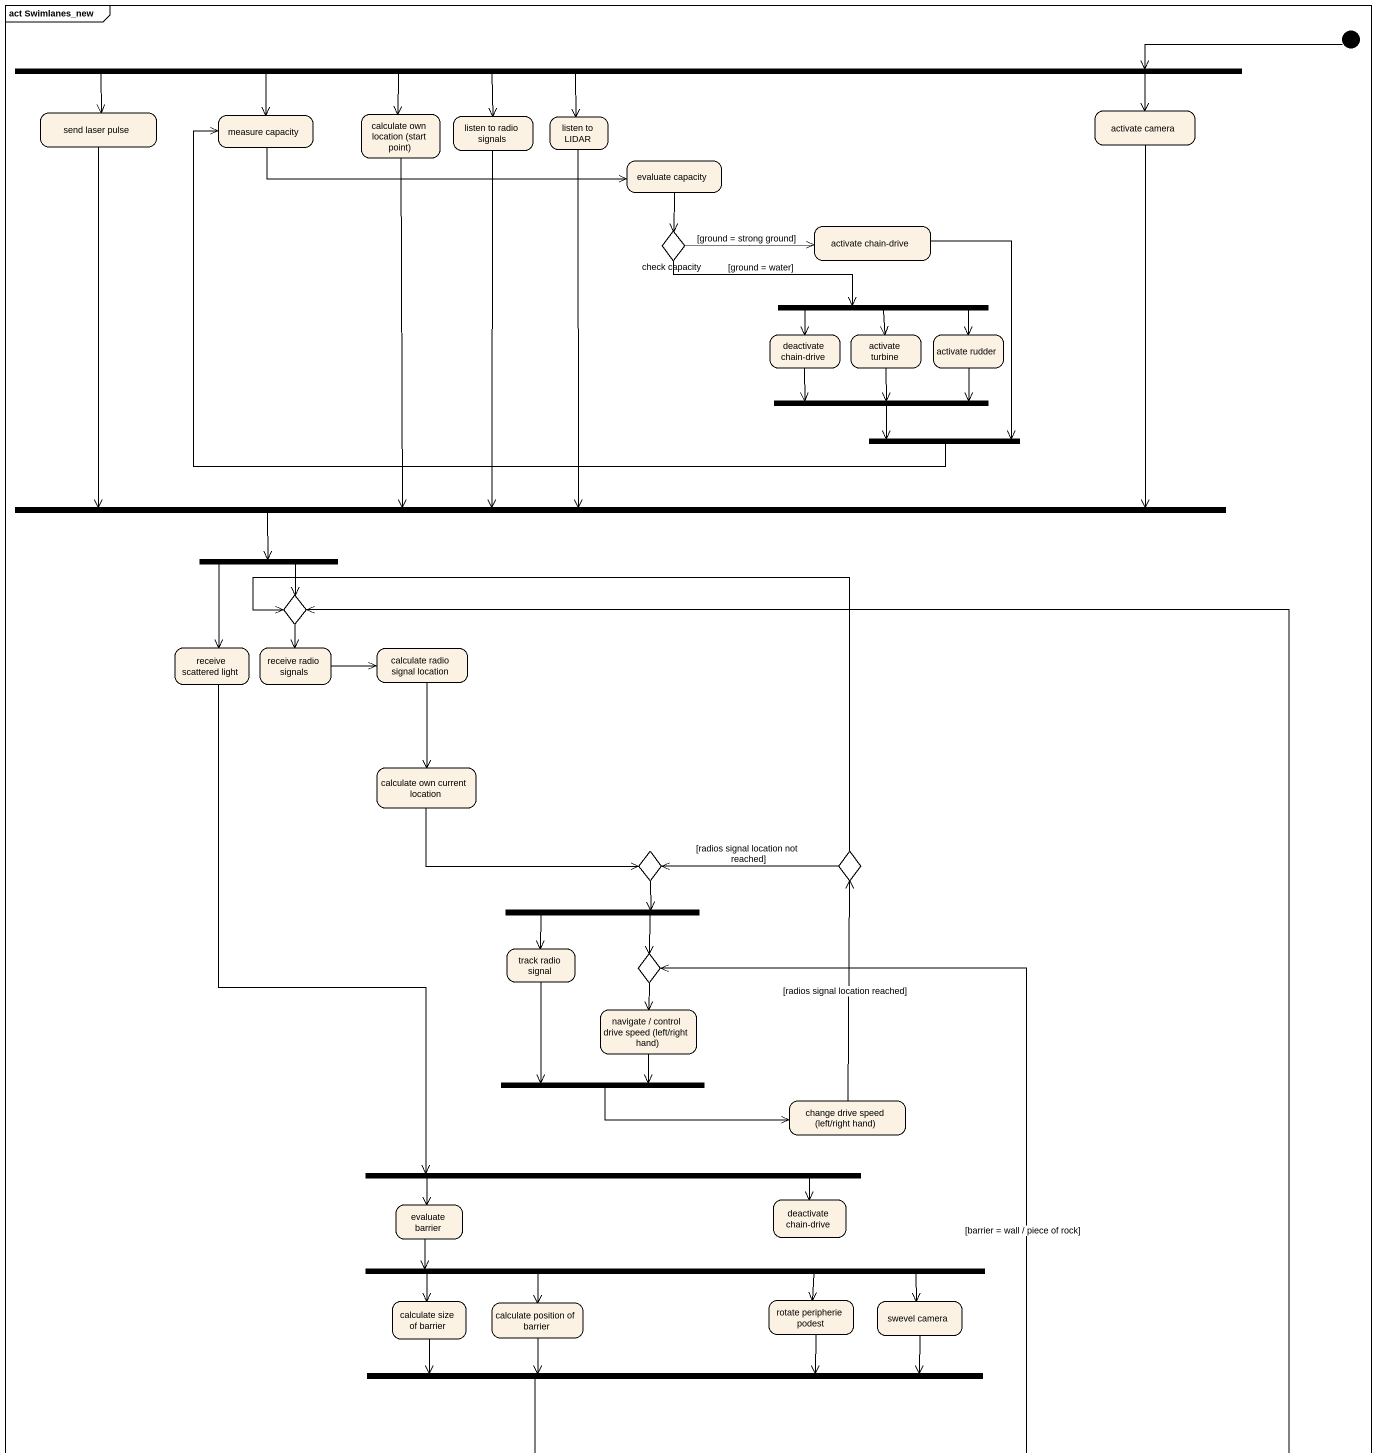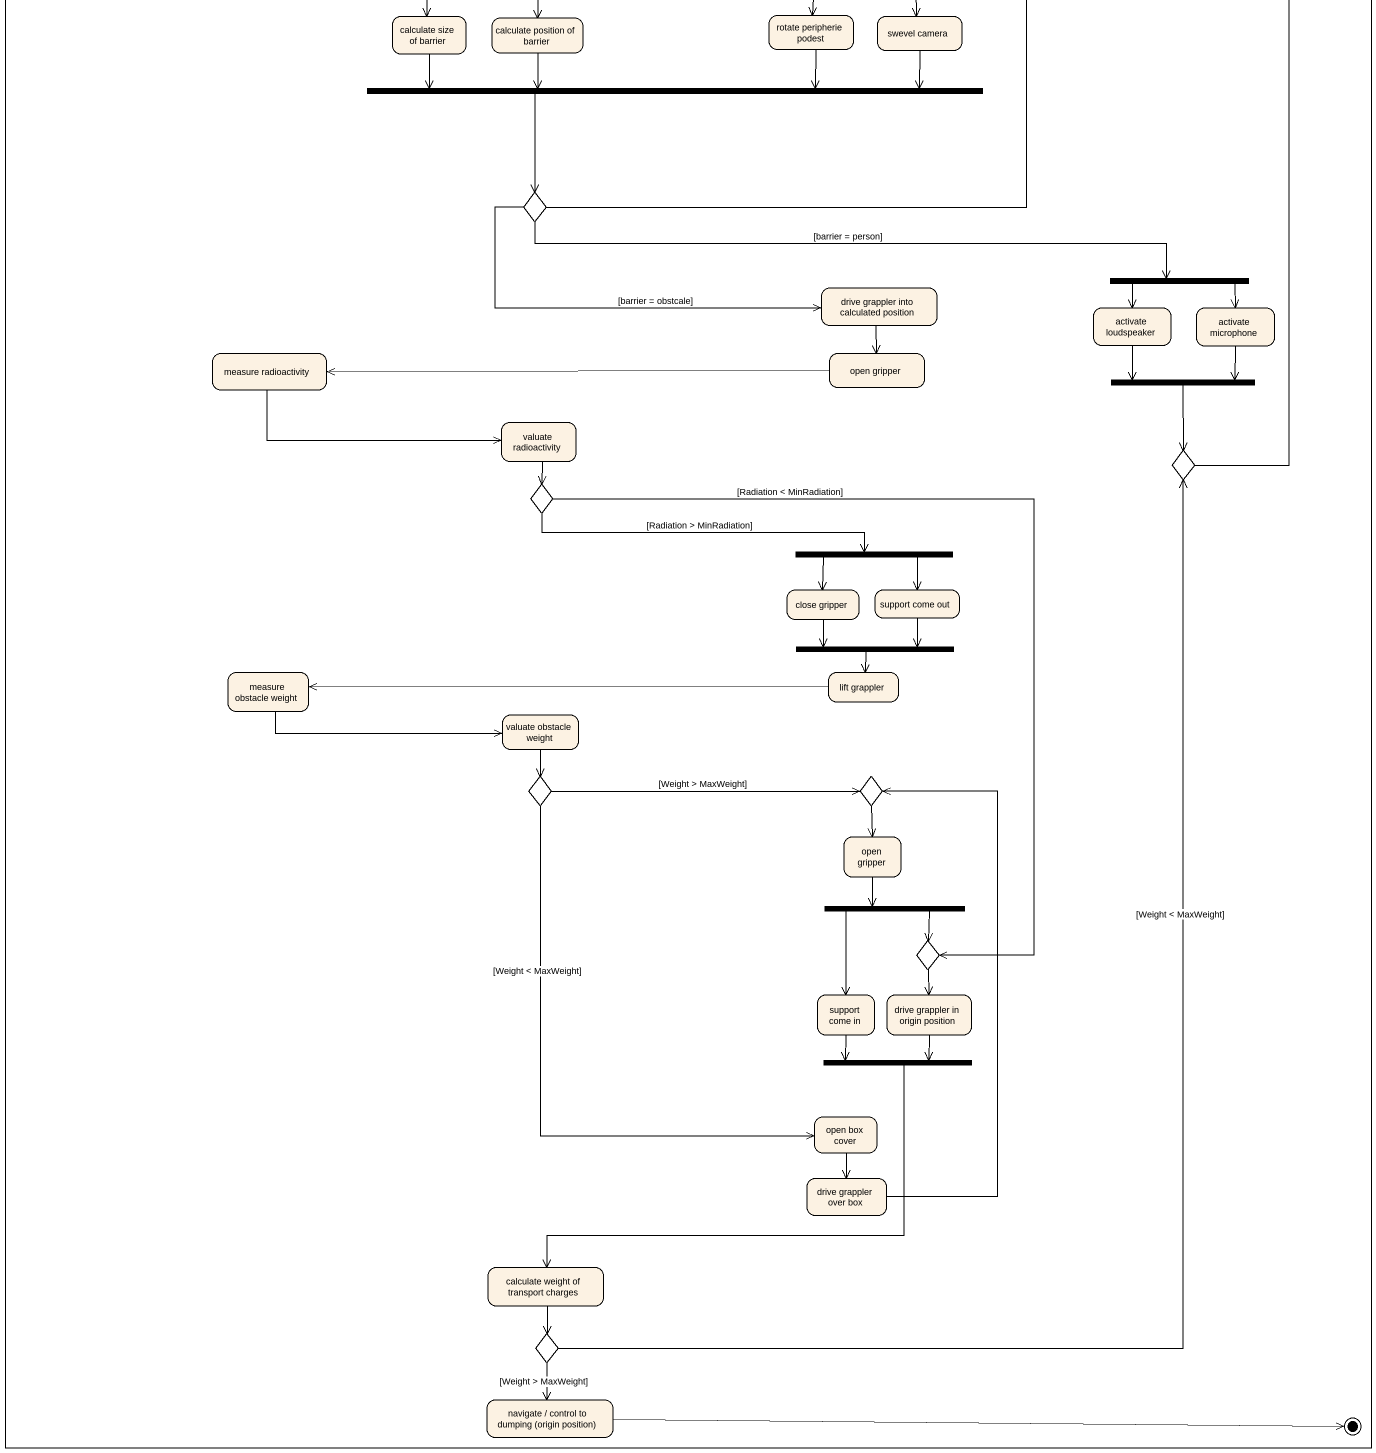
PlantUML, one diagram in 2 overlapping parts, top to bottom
@startuml
mainframe act Swimlanes_new
hide empty description
state fork1 <<fork>>
state "send laser pulse" as send_laser_pulse
state "measure capacity" as measure_capacity
state "calculate own location (start point)" as calculate_own_location
state "listen to radio signals" as listen_to_radio_signals
state "listen to LIDAR" as listen_to_LIDAR
state "activate camera" as activate_camera
state "evaluate capacity" as evaluate_capacity
state "check capacity" as check_capacity <<choice>>
state "activate chain-drive" as activate_chain_drive
state fork2 <<fork>>
state "deactivate chain-drive" as deactivate_chain_drive
state "activate turbine" as activate_turbine
state "activate rudder" as activate_rudder
state fork3 <<join>>
state fork4 <<join>>
state fork5 <<join>>
state fork6 <<fork>>
state choice1 <<choice>>
state "receive scattered light" as receive_scattered_light
state "receive radio signals" as receive_radio_signals
state "calculate radio signal location" as calculate_radio_signal
state "calculate own current location" as calculate_own_current
state choice2 <<choice>>
state choice3 <<choice>>
state fork7 <<fork>>
state "track radio signal" as track_radio_signal
state choice4 <<choice>>
state "navigate / control drive speed (left/right hand)" as navigate_control_drive
state fork8 <<join>>
state "change drive speed (left/right hand)" as change_drive_speed_left
state fork9 <<fork>>
state "evaluate barrier" as evaluate_barrier
state "deactivate chain-drive" as deactivate_chain_drive_2
state fork10 <<fork>>
state "calculate size of barrier" as calculate_size_of_barrier
state "calculate position of barrier" as calculate_position_of
state "rotate peripherie podest" as rotate_peripherie_podest
state "swevel camera" as swevel_camera
state fork11 <<join>>
state choice5 <<choice>>
state fork12 <<fork>>
state "drive grappler into calculated position" as drive_grappler_into
state "activate loudspeaker" as activate_loudspeaker
state "activate microphone" as activate_microphone
state "measure radioactivity" as measure_radioactivity
state "open gripper" as open_gripper
state fork13 <<join>>
state "valuate radioactivity" as valuate_radioactivity
state choice6 <<choice>>
state choice7 <<choice>>
state fork14 <<fork>>
state "close gripper" as close_gripper
state "support come out" as support_come_out
state fork15 <<join>>
state "measure obstacle weight" as measure_obstacle_weight
state "lift grappler" as lift_grappler
state "valuate obstacle weight" as valuate_obstacle_weight
state choice8 <<choice>>
state choice9 <<choice>>
state "open gripper" as open_gripper_2
state fork16 <<fork>>
state choice10 <<choice>>
state "support come in" as support_come_in
state "drive grappler in origin position" as drive_grappler_in_origin
state fork17 <<join>>
state "open box cover" as open_box_cover
state "drive grappler over box" as drive_grappler_over_box
state "calculate weight of transport charges" as calculate_weight_of
state choice11 <<choice>>
state "navigate / control to dumping (origin position)" as navigate_control_to_dumping
[*] -left-> fork1
fork1 -left-> send_laser_pulse
fork1 -left-> measure_capacity
fork1 -left-> calculate_own_location
fork1 -left-> listen_to_radio_signals
fork1 --> listen_to_LIDAR
fork1 -right-> activate_camera
send_laser_pulse --> fork5
measure_capacity -right-> evaluate_capacity
calculate_own_location --> fork5
listen_to_radio_signals --> fork5
listen_to_LIDAR --> fork5
activate_camera --> fork5
evaluate_capacity --> check_capacity
check_capacity -right-> activate_chain_drive : [ground = strong ground]
check_capacity -right-> fork2 : [ground = water]
activate_chain_drive --> fork4
fork2 -left-> deactivate_chain_drive
fork2 --> activate_turbine
fork2 -right-> activate_rudder
deactivate_chain_drive --> fork3
activate_turbine --> fork3
activate_rudder -left-> fork3
fork3 -right-> fork4
fork4 -left-> measure_capacity
fork5 -left-> fork6
fork6 --> choice1
fork6 --> receive_scattered_light
choice1 --> receive_radio_signals
receive_scattered_light --> fork9
receive_radio_signals -right-> calculate_radio_signal
calculate_radio_signal --> calculate_own_current
calculate_own_current -right-> choice2
choice2 --> fork7
choice3 -left-> choice1
choice3 -left-> choice2 : [radios signal location not reached]
fork7 --> track_radio_signal
fork7 --> choice4
track_radio_signal --> fork8
choice4 --> navigate_control_drive
navigate_control_drive --> fork8
fork8 -right-> change_drive_speed_left
change_drive_speed_left -up-> choice3 : [radios signal location reached]
fork9 -left-> evaluate_barrier
fork9 -right-> deactivate_chain_drive_2
evaluate_barrier -right-> fork10
fork10 -left-> calculate_size_of_barrier
fork10 -left-> calculate_position_of
fork10 -right-> rotate_peripherie_podest
fork10 -right-> swevel_camera
calculate_size_of_barrier -right-> fork11
calculate_position_of -right-> fork11
rotate_peripherie_podest -left-> fork11
swevel_camera -left-> fork11
fork11 --> choice5
choice5 -up-> choice4 : [barrier = wall / piece of rock]
choice5 -right-> fork12 : [barrier = person]
choice5 -right-> drive_grappler_into : [barrier = obstcale]
fork12 --> activate_loudspeaker
fork12 --> activate_microphone
drive_grappler_into --> open_gripper
activate_loudspeaker --> fork13
activate_microphone --> fork13
measure_radioactivity -right-> valuate_radioactivity
open_gripper -left-> measure_radioactivity
fork13 --> choice6
valuate_radioactivity --> choice7
choice6 -up-> choice1
choice7 -right-> fork14 : [Radiation > MinRadiation]
choice7 --> choice10 : [Radiation < MinRadiation]
fork14 --> close_gripper
fork14 --> support_come_out
close_gripper --> fork15
support_come_out --> fork15
fork15 --> lift_grappler
measure_obstacle_weight -right-> valuate_obstacle_weight
lift_grappler -left-> measure_obstacle_weight
valuate_obstacle_weight --> choice8
choice8 -right-> choice9 : [Weight > MaxWeight]
choice8 --> open_box_cover : [Weight < MaxWeight]
choice9 --> open_gripper_2
open_gripper_2 --> fork16
fork16 --> choice10
fork16 --> support_come_in
choice10 --> drive_grappler_in_origin
support_come_in --> fork17
drive_grappler_in_origin --> fork17
fork17 --> calculate_weight_of
open_box_cover --> drive_grappler_over_box
drive_grappler_over_box -up-> choice9
calculate_weight_of --> choice11
choice11 -up-> choice6 : [Weight < MaxWeight]
choice11 --> navigate_control_to_dumping : [Weight > MaxWeight]
navigate_control_to_dumping -right-> [*]
@enduml
